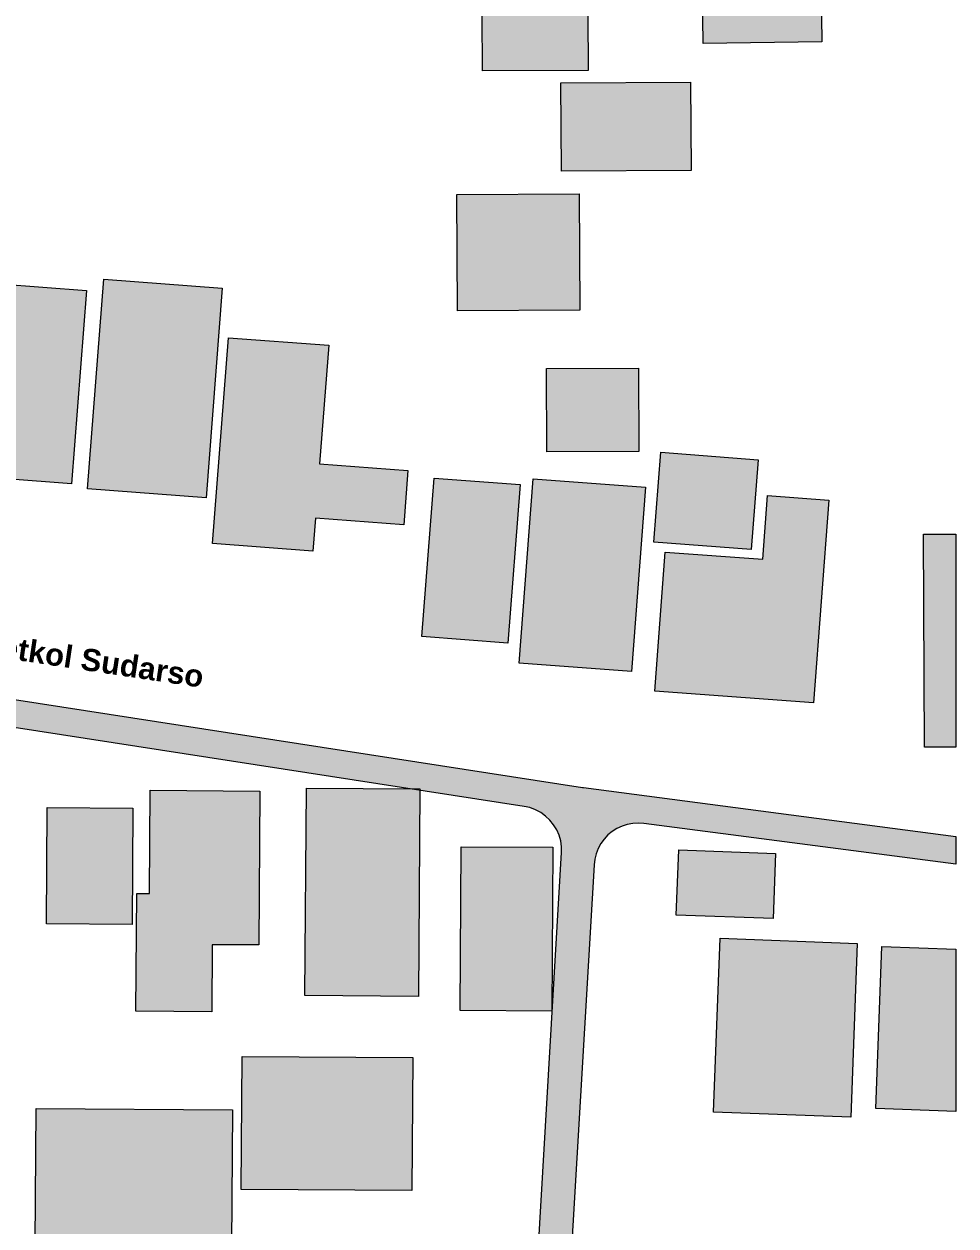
# Model space of a CAD drawing. Header units: metres. Extents: x 305909 to 307171, y 9156037 to 9156671.
# Drawn here: x 307055.7 to 307140, y 9156396.3 to 9156505.1 of the extents above; entities that cross this region are included whole.
import ezdxf
from ezdxf.enums import TextEntityAlignment as Align

# ---------------------------------------------------------------- set-up
doc = ezdxf.new("R2010")
doc.units = ezdxf.units.M
for name, color, linetype, lineweight, true_color in [('J-PERKERASAN_JALAN', 7, 'Continuous', 9, 0x989896), ('K-BANGUNAN_LUAR_TAPAK', 7, 'Continuous', 9, 0xdedede), ('T-LABEL_JALAN', 7, 'Continuous', 0, 0x282828)]:
    doc.layers.add(name, color=color, linetype=linetype, lineweight=lineweight, true_color=true_color)
doc.styles.add('ARIALB', font='arialbd.ttf')

msp = doc.modelspace()

# ---------------------------------------------------------------- hatches: boundary and pattern name
at = {"layer": 'J-PERKERASAN_JALAN', "true_color": 0x989896}
h = msp.add_hatch(color=252, dxfattribs=at)
h.dxf.hatch_style = 1
h.paths.add_polyline_path([(306982.13, 9156454.07), (307005.41, 9156451.6), (307005.46, 9156451.6), (307005.47, 9156451.59), (307005.52, 9156451.59), (307106.21, 9156436), (307106.31, 9156435.99), (307140, 9156431.58), (307140, 9156429.06), (307111.76, 9156432.76), (307111.26, 9156432.79), (307110.75, 9156432.76), (307110.26, 9156432.67), (307109.78, 9156432.51), (307109.32, 9156432.3), (307108.89, 9156432.03), (307108.5, 9156431.71), (307108.16, 9156431.34), (307107.86, 9156430.93), (307107.62, 9156430.48), (307107.44, 9156430.01), (307107.31, 9156429.53), (307107.25, 9156429.02), (307104.47, 9156381.57), (307104.48, 9156381.05), (307104.55, 9156380.54), (307104.69, 9156380.04), (307104.89, 9156379.56), (307105.15, 9156379.11), (307105.47, 9156378.69), (307105.84, 9156378.33), (307106.25, 9156378.01), (307106.7, 9156377.75), (307107.19, 9156377.55), (307107.69, 9156377.42), (307108.2, 9156377.35), (307108.73, 9156377.35), (307109.32, 9156377.39), (307109.43, 9156377.39), (307109.46, 9156377.39), (307109.57, 9156377.39), (307134.9, 9156376.15), (307140, 9156375.9), (307140, 9156373.4), (307134.79, 9156373.65), (307134.78, 9156373.65), (307110.35, 9156374.85), (307109.84, 9156374.84), (307109.34, 9156374.77), (307108.85, 9156374.64), (307108.39, 9156374.44), (307107.95, 9156374.19), (307107.22, 9156373.71), (307107.14, 9156373.66), (307107.12, 9156373.65), (307107.03, 9156373.6), (307106.79, 9156373.47), (307106.72, 9156373.44), (307106.59, 9156373.38), (307106.48, 9156373.35), (307106.33, 9156373.32), (307106.26, 9156373.31), (307106.02, 9156373.29), (307105.94, 9156373.28), (307105.75, 9156373.28), (307105.66, 9156373.29), (307103.38, 9156373.52), (307103.31, 9156373.53), (307103.18, 9156373.56), (307103.07, 9156373.59), (307102.96, 9156373.63), (307102.84, 9156373.69), (307102.78, 9156373.73), (307102.39, 9156373.97), (307102.32, 9156374.01), (307102.21, 9156374.1), (307102.12, 9156374.17), (307102.04, 9156374.26), (307101.96, 9156374.37), (307101.92, 9156374.44), (307101.75, 9156374.7), (307101.71, 9156374.77), (307101.65, 9156374.89), (307101.6, 9156375.03), (307101.58, 9156375.1), (307101.5, 9156375.36), (307101.48, 9156375.47), (307101.27, 9156376.05), (307101.17, 9156376.3), (307101.17, 9156376.42), (307104.31, 9156430.11), (307104.3, 9156430.64), (307104.23, 9156431.17), (307104.08, 9156431.69), (307103.87, 9156432.18), (307103.59, 9156432.64), (307103.25, 9156433.06), (307102.86, 9156433.42), (307102.43, 9156433.74), (307101.95, 9156433.99), (307101.45, 9156434.18), (307100.93, 9156434.29), (307010.73, 9156448.25), (307010.2, 9156448.3), (307009.66, 9156448.27), (307009.14, 9156448.18), (307008.63, 9156448.01), (307008.15, 9156447.78), (307007.7, 9156447.49), (307007.3, 9156447.13), (307006.94, 9156446.73), (307006.65, 9156446.29), (307006.41, 9156445.81), (307006.25, 9156445.3), (307006.15, 9156444.77), (307002.9, 9156417.68), (307002.88, 9156417.55), (307000.65, 9156391.77), (307000.64, 9156391.3), (307000.66, 9156390.7), (307000.71, 9156390.22), (307000.81, 9156389.75), (307000.96, 9156389.21), (307001.15, 9156388.68), (307002.87, 9156384.78), (307002.9, 9156384.7), (307002.95, 9156384.54), (307002.98, 9156384.41), (307003.01, 9156384.25), (307003.01, 9156384.16), (307003.25, 9156379.09), (307003.25, 9156379.02), (307003.25, 9156378.79), (307003.25, 9156378.72), (307002.59, 9156355.22), (307002.59, 9156355.18), (307002.48, 9156348.44), (307002.5, 9156347.93), (307002.59, 9156347.42), (307002.75, 9156346.93), (307002.96, 9156346.46), (307003.24, 9156346.02), (307003.57, 9156345.62), (307003.95, 9156345.27), (307004.37, 9156344.97), (307004.83, 9156344.73), (307005.31, 9156344.55), (307005.81, 9156344.43), (307006.33, 9156344.38), (307016.31, 9156344.01), (307016.44, 9156344), (307016.44, 9156343.88), (307016.34, 9156341.14), (307016.33, 9156341.02), (307016.21, 9156341.01), (307006.43, 9156341.37), (307005.91, 9156341.36), (307005.38, 9156341.27), (307004.88, 9156341.12), (307004.39, 9156340.9), (307003.94, 9156340.62), (307003.54, 9156340.28), (307003.18, 9156339.89), (307002.87, 9156339.46), (307002.63, 9156338.99), (307002.45, 9156338.49), (307002.33, 9156337.97), (307002.29, 9156337.44), (307002.15, 9156329.47), (307002.15, 9156329.39), (307002.2, 9156307.18), (307002.2, 9156307.16), (307002.2, 9156307.12), (307002.14, 9156304.4), (307002.14, 9156304.32), (307002.13, 9156304.17), (307002.11, 9156304.09), (307001.77, 9156302.11), (306994.18, 9156259.57), (306994.12, 9156259.04), (306993.94, 9156255.01), (306993.97, 9156254.36), (306994.52, 9156249.7), (306994.54, 9156249.53), (306998.25, 9156226.6), (306998.36, 9156226.11), (306998.53, 9156225.63), (306998.76, 9156225.18), (306999.05, 9156224.77), (306999.38, 9156224.39), (306999.76, 9156224.06), (307000.18, 9156223.78), (307000.63, 9156223.55), (307001.1, 9156223.39), (307001.6, 9156223.28), (307002.1, 9156223.24), (307002.6, 9156223.25), (307088.03, 9156231.98), (307088.16, 9156231.99), (307090.36, 9156232.29), (307090.5, 9156232.31), (307092.02, 9156232.57), (307092.54, 9156232.69), (307093.05, 9156232.89), (307103.09, 9156237.59), (307103.21, 9156237.64), (307103.27, 9156237.66), (307103.39, 9156237.7), (307106.69, 9156238.77), (307106.78, 9156238.79), (307106.96, 9156238.83), (307107.05, 9156238.85), (307110.82, 9156239.32), (307110.86, 9156239.32), (307110.89, 9156239.32), (307110.93, 9156239.33), (307140, 9156241.75), (307140, 9156238.74), (307111.27, 9156236.35), (307111.1, 9156236.33), (307107.89, 9156235.93), (307107.16, 9156235.77), (307104.58, 9156234.93), (307104.11, 9156234.75), (307093.68, 9156229.87), (307093.6, 9156229.84), (307093.45, 9156229.78), (307093.3, 9156229.74), (307093.21, 9156229.72), (307090.92, 9156229.34), (307090.89, 9156229.33), (307090.87, 9156229.33), (307090.84, 9156229.33), (307088.49, 9156229.01), (307088.46, 9156229.01), (307088.44, 9156229.01), (307088.41, 9156229), (307003.27, 9156220.31), (307002.75, 9156220.22), (307002.25, 9156220.06), (307001.77, 9156219.84), (307001.33, 9156219.56), (307000.92, 9156219.23), (307000.57, 9156218.84), (307000.26, 9156218.41), (307000.02, 9156217.94), (306999.84, 9156217.45), (306999.73, 9156216.93), (306999.68, 9156216.41), (306999.7, 9156215.88), (306999.9, 9156214.17), (306999.98, 9156213.67), (307000.14, 9156213.19), (307000.35, 9156212.73), (307000.61, 9156212.3), (307000.93, 9156211.9), (307001.3, 9156211.55), (307001.71, 9156211.25), (307002.15, 9156211.01), (307002.62, 9156210.82), (307003.11, 9156210.69), (307003.62, 9156210.63), (307004.12, 9156210.63), (307011.62, 9156211.1), (307011.66, 9156211.1), (307031.53, 9156212.6), (307031.68, 9156212.61), (307077.24, 9156217.71), (307077.3, 9156217.72), (307100.8, 9156220.74), (307100.92, 9156220.75), (307100.94, 9156220.62), (307101.29, 9156217.91), (307101.3, 9156217.79), (307101.18, 9156217.76), (307077.65, 9156214.74), (307077.63, 9156214.74), (307031.93, 9156209.62), (307031.89, 9156209.62), (307031.87, 9156209.62), (307031.84, 9156209.61), (307011.86, 9156208.11), (307011.85, 9156208.11), (306999.17, 9156207.31), (306998.94, 9156207.3), (306982.25, 9156206.92), (306982.13, 9156206.92), (306982.13, 9156209.92), (306992.94, 9156210.16), (306993.45, 9156210.21), (306993.95, 9156210.32), (306994.43, 9156210.49), (306994.89, 9156210.72), (306995.31, 9156211), (306995.69, 9156211.34), (306996.03, 9156211.73), (306996.31, 9156212.15), (306996.54, 9156212.61), (306996.71, 9156213.09), (306996.81, 9156213.59), (306996.85, 9156214.1), (306996.83, 9156214.61), (306996.12, 9156220.94), (306996.09, 9156221.13), (306991.57, 9156249.15), (306991.56, 9156249.19), (306991.56, 9156249.21), (306991.55, 9156249.25), (306990.94, 9156254.41), (306990.93, 9156254.49), (306990.93, 9156254.65), (306990.93, 9156254.73), (306991.14, 9156259.47), (306991.15, 9156259.6), (306991.15, 9156259.67), (306991.17, 9156259.8), (306998.81, 9156302.62), (306998.81, 9156302.63), (306999.09, 9156304.23), (306999.15, 9156304.84), (306999.2, 9156307.13), (306999.2, 9156307.22), (306999.15, 9156329.42), (306999.15, 9156329.45), (306999.38, 9156343.1), (306999.5, 9156349.88), (306999.47, 9156350.4), (306999.38, 9156350.9), (306999.23, 9156351.4), (306999.01, 9156351.86), (306998.74, 9156352.3), (306998.41, 9156352.7), (306998.03, 9156353.05), (306997.61, 9156353.35), (306997.15, 9156353.59), (306996.67, 9156353.77), (306996.17, 9156353.89), (306995.66, 9156353.95), (306982.13, 9156354.48), (306982.13, 9156357.48), (306995.59, 9156356.95), (306996.12, 9156356.96), (306996.64, 9156357.05), (306997.14, 9156357.2), (306997.62, 9156357.41), (306998.07, 9156357.69), (306998.48, 9156358.03), (306998.84, 9156358.41), (306999.15, 9156358.84), (306999.39, 9156359.3), (306999.58, 9156359.8), (306999.7, 9156360.31), (306999.75, 9156360.84), (307000.25, 9156378.73), (307000.25, 9156379.03), (307000.06, 9156383.04), (307000.01, 9156383.53), (306999.9, 9156384.01), (306999.73, 9156384.47), (306998.28, 9156387.76), (306998.22, 9156387.89), (306998.2, 9156387.96), (306998.16, 9156388.09), (306997.75, 9156389.52), (306997.73, 9156389.64), (306997.69, 9156389.88), (306997.68, 9156390), (306997.63, 9156391.47), (306997.63, 9156391.59), (306997.64, 9156391.65), (306997.64, 9156391.77), (306999.9, 9156417.88), (306999.91, 9156417.91), (306999.91, 9156417.93), (306999.91, 9156417.96), (307003.18, 9156445.25), (307003.21, 9156445.77), (307003.17, 9156446.3), (307003.06, 9156446.82), (307002.88, 9156447.31), (307002.64, 9156447.78), (307002.34, 9156448.22), (307001.98, 9156448.61), (307001.58, 9156448.95), (307001.13, 9156449.23), (307000.66, 9156449.45), (307000.15, 9156449.61), (306999.63, 9156449.7), (306982.13, 9156451.56), (306982.13, 9156454.07)])
at = {"layer": 'K-BANGUNAN_LUAR_TAPAK', "true_color": 0xe8e8e6}
h = msp.add_hatch(color=254, dxfattribs=at)
h.dxf.hatch_style = 1
h.paths.add_polyline_path([(307127.68, 9156517.12), (307127.87, 9156503.49), (307117.13, 9156503.33), (307116.93, 9156516.98), (307127.68, 9156517.12)])
h = msp.add_hatch(color=254, dxfattribs=at)
h.dxf.hatch_style = 1
h.paths.add_polyline_path([(307106.67, 9156511.07), (307106.71, 9156500.9), (307097.16, 9156500.86), (307097.11, 9156511.02), (307106.67, 9156511.07)])
h = msp.add_hatch(color=254, dxfattribs=at)
h.dxf.hatch_style = 1
h.paths.add_polyline_path([(307115.98, 9156499.82), (307116.03, 9156491.83), (307104.3, 9156491.77), (307104.25, 9156499.76), (307115.98, 9156499.82)])
h = msp.add_hatch(color=254, dxfattribs=at)
h.dxf.hatch_style = 1
h.paths.add_polyline_path([(307105.89, 9156489.73), (307105.95, 9156479.19), (307094.89, 9156479.13), (307094.84, 9156489.67), (307105.89, 9156489.73)])
h = msp.add_hatch(color=254, dxfattribs=at)
h.dxf.hatch_style = 1
h.paths.add_polyline_path([(307073.61, 9156481.2), (307072.14, 9156462.23), (307061.42, 9156463.04), (307062.89, 9156482.02), (307073.61, 9156481.2)])
h = msp.add_hatch(color=254, dxfattribs=at)
h.dxf.hatch_style = 1
h.paths.add_polyline_path([(307061.33, 9156480.98), (307059.97, 9156463.48), (307048.1, 9156464.39), (307049.45, 9156481.88), (307061.33, 9156480.98)])
h = msp.add_hatch(color=254, dxfattribs=at)
h.dxf.hatch_style = 1
h.paths.add_polyline_path([(307090.41, 9156464.68), (307090.04, 9156459.76), (307082.04, 9156460.37), (307081.81, 9156457.38), (307072.73, 9156458.07), (307074.17, 9156476.71), (307083.25, 9156476.02), (307082.42, 9156465.29), (307090.41, 9156464.68)])
h = msp.add_hatch(color=254, dxfattribs=at)
h.dxf.hatch_style = 1
h.paths.add_polyline_path([(307111.27, 9156473.96), (307111.3, 9156466.42), (307102.98, 9156466.39), (307102.95, 9156473.91), (307111.27, 9156473.96)])
h = msp.add_hatch(color=254, dxfattribs=at)
h.dxf.hatch_style = 1
h.paths.add_polyline_path([(307122.09, 9156465.67), (307121.46, 9156457.54), (307112.66, 9156458.2), (307113.29, 9156466.34), (307122.09, 9156465.67)])
h = msp.add_hatch(color=254, dxfattribs=at)
h.dxf.hatch_style = 1
h.paths.add_polyline_path([(307100.55, 9156463.41), (307099.45, 9156449.08), (307091.66, 9156449.68), (307092.77, 9156464), (307100.55, 9156463.41)])
h = msp.add_hatch(color=254, dxfattribs=at)
h.dxf.hatch_style = 1
h.paths.add_polyline_path([(307111.9, 9156463.18), (307110.63, 9156446.49), (307100.47, 9156447.27), (307101.75, 9156463.94), (307111.9, 9156463.18)])
h = msp.add_hatch(color=254, dxfattribs=at)
h.dxf.hatch_style = 1
h.paths.add_polyline_path([(307122.94, 9156462.42), (307128.49, 9156462.01), (307127.12, 9156443.67), (307112.75, 9156444.73), (307113.68, 9156457.31), (307122.52, 9156456.66), (307122.94, 9156462.42)])
h = msp.add_hatch(color=254, dxfattribs=at)
h.dxf.hatch_style = 1
h.paths.add_polyline_path([(307140, 9156458.93), (307140, 9156439.65), (307137.16, 9156439.64), (307137.07, 9156458.92), (307140, 9156458.93)])
h = msp.add_hatch(color=254, dxfattribs=at)
h.dxf.hatch_style = 1
h.paths.add_polyline_path([(307077.01, 9156435.68), (307076.92, 9156421.76), (307072.69, 9156421.78), (307072.65, 9156415.71), (307065.79, 9156415.75), (307065.87, 9156426.41), (307067.03, 9156426.41), (307067.09, 9156435.75), (307077.01, 9156435.68)])
h = msp.add_hatch(color=254, dxfattribs=at)
h.dxf.hatch_style = 1
h.paths.add_polyline_path([(307091.49, 9156435.88), (307091.37, 9156417.1), (307081.09, 9156417.17), (307081.23, 9156435.95), (307091.49, 9156435.88)])
h = msp.add_hatch(color=254, dxfattribs=at)
h.dxf.hatch_style = 1
h.paths.add_polyline_path([(307065.51, 9156434.12), (307065.44, 9156423.61), (307057.71, 9156423.67), (307057.77, 9156434.18), (307065.51, 9156434.12)])
h = msp.add_hatch(color=254, dxfattribs=at)
h.dxf.hatch_style = 1
h.paths.add_polyline_path([(307103.53, 9156430.59), (307103.43, 9156415.76), (307095.13, 9156415.81), (307095.23, 9156430.65), (307103.53, 9156430.59)])
h = msp.add_hatch(color=254, dxfattribs=at)
h.dxf.hatch_style = 1
h.paths.add_polyline_path([(307123.67, 9156430.03), (307123.45, 9156424.15), (307114.69, 9156424.46), (307114.92, 9156430.36), (307123.67, 9156430.03)])
h = msp.add_hatch(color=254, dxfattribs=at)
h.dxf.hatch_style = 1
h.paths.add_polyline_path([(307131.07, 9156421.9), (307130.48, 9156406.17), (307118.05, 9156406.63), (307118.65, 9156422.37), (307131.07, 9156421.9)])
h = msp.add_hatch(color=254, dxfattribs=at)
h.dxf.hatch_style = 1
h.paths.add_polyline_path([(307140, 9156421.36), (307140, 9156406.69), (307132.75, 9156406.96), (307133.3, 9156421.61), (307140, 9156421.36)])
h = msp.add_hatch(color=254, dxfattribs=at)
h.dxf.hatch_style = 1
h.paths.add_polyline_path([(307090.85, 9156411.57), (307090.77, 9156399.54), (307075.32, 9156399.64), (307075.4, 9156411.67), (307090.85, 9156411.57)])
h = msp.add_hatch(color=254, dxfattribs=at)
h.dxf.hatch_style = 1
h.paths.add_polyline_path([(307074.53, 9156406.85), (307074.43, 9156394.62), (307056.69, 9156394.74), (307056.77, 9156406.97), (307074.53, 9156406.85)])

# ---------------------------------------------------------------- linework, layer by layer
at = {"layer": 'J-PERKERASAN_JALAN', "color": 251, "lineweight": 13, "true_color": 0x6c6c6a}
for points in [[(307005.52, 9156451.59), (307106.21, 9156436), (307106.31, 9156435.99), (307140, 9156431.58), (307140, 9156429.06), (307111.76, 9156432.76), (307111.26, 9156432.79), (307110.75, 9156432.76), (307110.26, 9156432.67), (307109.78, 9156432.51), (307109.32, 9156432.3), (307108.89, 9156432.03), (307108.5, 9156431.71), (307108.16, 9156431.34), (307107.86, 9156430.93), (307107.62, 9156430.48), (307107.44, 9156430.01), (307107.31, 9156429.53), (307107.25, 9156429.02), (307104.47, 9156381.57)], [(307101.17, 9156376.42), (307104.31, 9156430.11), (307104.3, 9156430.64), (307104.23, 9156431.17), (307104.08, 9156431.69), (307103.87, 9156432.18), (307103.59, 9156432.64), (307103.25, 9156433.06), (307102.86, 9156433.42), (307102.43, 9156433.74), (307101.95, 9156433.99), (307101.45, 9156434.18), (307100.93, 9156434.29), (307010.73, 9156448.25)]]:
    msp.add_lwpolyline(points, dxfattribs=at)
at = {"layer": 'K-BANGUNAN_LUAR_TAPAK', "color": 9, "lineweight": 9, "true_color": 0xc8c8c6}
for points in [[(307127.68, 9156517.12), (307127.87, 9156503.49), (307117.13, 9156503.33), (307116.93, 9156516.98), (307127.68, 9156517.12)], [(307106.67, 9156511.07), (307106.71, 9156500.9), (307097.16, 9156500.86), (307097.11, 9156511.02), (307106.67, 9156511.07)], [(307115.98, 9156499.82), (307116.03, 9156491.83), (307104.3, 9156491.77), (307104.25, 9156499.76), (307115.98, 9156499.82)], [(307105.89, 9156489.73), (307105.95, 9156479.19), (307094.89, 9156479.13), (307094.84, 9156489.67), (307105.89, 9156489.73)], [(307073.61, 9156481.2), (307072.14, 9156462.23), (307061.42, 9156463.04), (307062.89, 9156482.02), (307073.61, 9156481.2)], [(307061.33, 9156480.98), (307059.97, 9156463.48), (307048.1, 9156464.39), (307049.45, 9156481.88), (307061.33, 9156480.98)], [(307090.41, 9156464.68), (307090.04, 9156459.76), (307082.04, 9156460.37), (307081.81, 9156457.38), (307072.73, 9156458.07), (307074.17, 9156476.71), (307083.25, 9156476.02), (307082.42, 9156465.29), (307090.41, 9156464.68)], [(307111.27, 9156473.96), (307111.3, 9156466.42), (307102.98, 9156466.39), (307102.95, 9156473.91), (307111.27, 9156473.96)], [(307122.09, 9156465.67), (307121.46, 9156457.54), (307112.66, 9156458.2), (307113.29, 9156466.34), (307122.09, 9156465.67)], [(307100.55, 9156463.41), (307099.45, 9156449.08), (307091.66, 9156449.68), (307092.77, 9156464), (307100.55, 9156463.41)], [(307111.9, 9156463.18), (307110.63, 9156446.49), (307100.47, 9156447.27), (307101.75, 9156463.94), (307111.9, 9156463.18)], [(307122.94, 9156462.42), (307128.49, 9156462.01), (307127.12, 9156443.67), (307112.75, 9156444.73), (307113.68, 9156457.31), (307122.52, 9156456.66), (307122.94, 9156462.42)], [(307140, 9156458.93), (307140, 9156439.65), (307137.16, 9156439.64), (307137.07, 9156458.92), (307140, 9156458.93)], [(307077.01, 9156435.68), (307076.92, 9156421.76), (307072.69, 9156421.78), (307072.65, 9156415.71), (307065.79, 9156415.75), (307065.87, 9156426.41), (307067.03, 9156426.41), (307067.09, 9156435.75), (307077.01, 9156435.68)], [(307091.49, 9156435.88), (307091.37, 9156417.1), (307081.09, 9156417.17), (307081.23, 9156435.95), (307091.49, 9156435.88)], [(307065.51, 9156434.12), (307065.44, 9156423.61), (307057.71, 9156423.67), (307057.77, 9156434.18), (307065.51, 9156434.12)], [(307103.53, 9156430.59), (307103.43, 9156415.76), (307095.13, 9156415.81), (307095.23, 9156430.65), (307103.53, 9156430.59)], [(307123.67, 9156430.03), (307123.45, 9156424.15), (307114.69, 9156424.46), (307114.92, 9156430.36), (307123.67, 9156430.03)], [(307131.07, 9156421.9), (307130.48, 9156406.17), (307118.05, 9156406.63), (307118.65, 9156422.37), (307131.07, 9156421.9)], [(307140, 9156421.36), (307140, 9156406.69), (307132.75, 9156406.96), (307133.3, 9156421.61), (307140, 9156421.36)], [(307090.85, 9156411.57), (307090.77, 9156399.54), (307075.32, 9156399.64), (307075.4, 9156411.67), (307090.85, 9156411.57)], [(307074.53, 9156406.85), (307074.43, 9156394.62), (307056.69, 9156394.74), (307056.77, 9156406.97), (307074.53, 9156406.85)]]:
    msp.add_lwpolyline(points, close=True, dxfattribs=at)

# ---------------------------------------------------------------- texts
at = {"layer": 'T-LABEL_JALAN', "style": 'ARIALB'}
msp.add_text('Jl. Letkol Sudarso', height=2, rotation=-8.5, dxfattribs=at).set_placement((307060, 9156447.8), align=Align.MIDDLE_CENTER)

doc.saveas('drawing.dxf')
